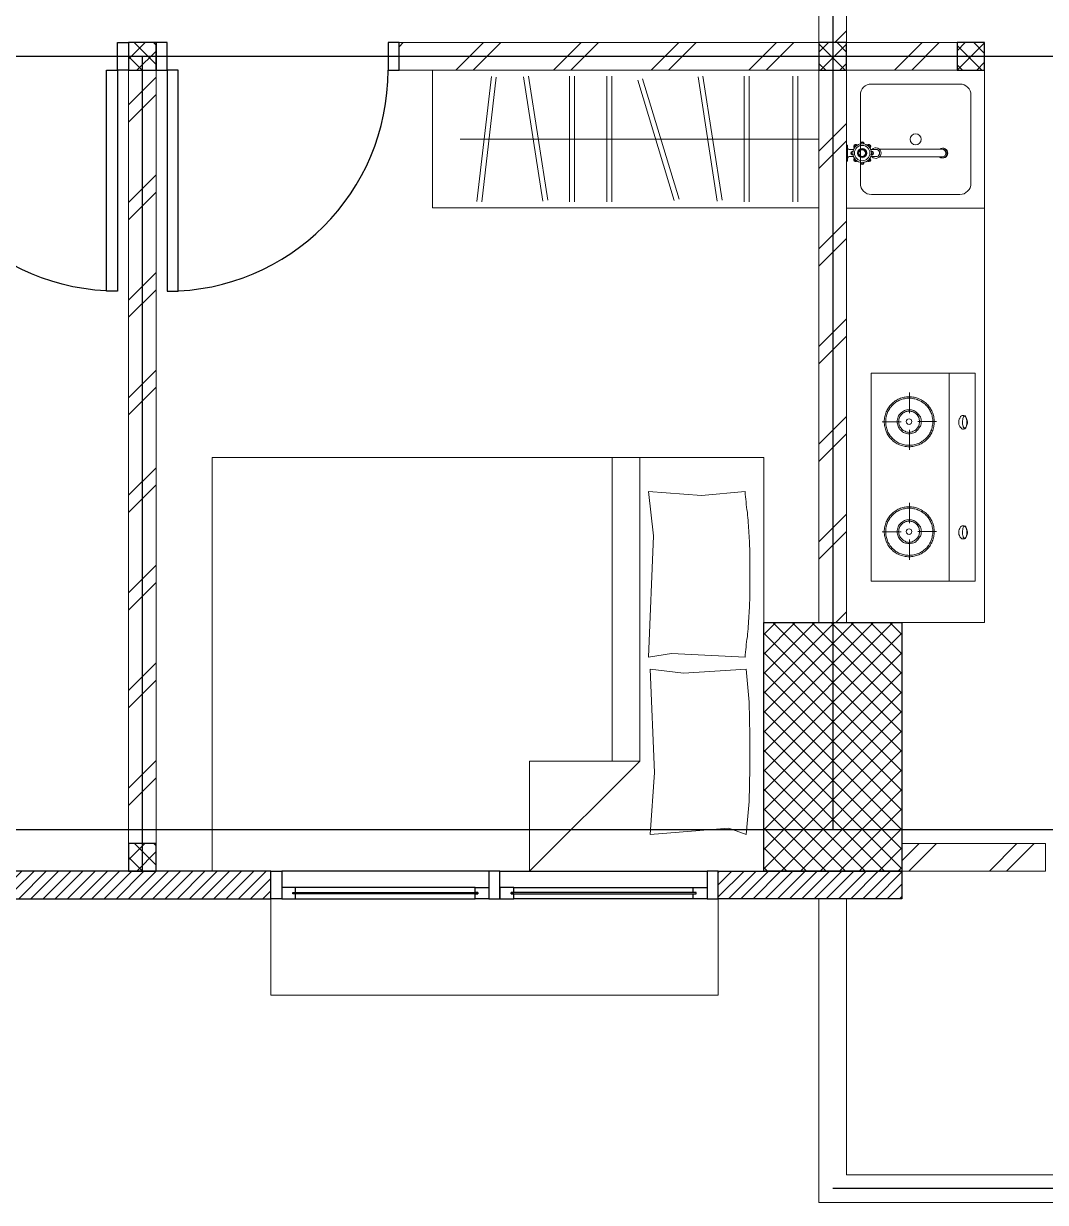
# Model space of a CAD drawing. Header units: millimetres. Extents: x -324 to 75, y -297 to 212.
# Drawn here: x -215.522 to -211.822, y 181.294 to 185.563 of the extents above; entities that cross this region are included whole.
import ezdxf

# ---------------------------------------------------------------- set-up
doc = ezdxf.new("R2010")
doc.units = ezdxf.units.MM
for name, color, linetype, lineweight in [('ars', 11, 'Continuous', 0), ('KOL', 1, 'Continuous', 30), ('KOLOM', 4, 'Continuous', 9), ('lan', 7, 'Continuous', 15), ('SANITAIR', 15, 'Continuous', 9), ('tem', 5, 'Continuous', 20)]:
    doc.layers.add(name, color=color, linetype=linetype, lineweight=lineweight)
doc.layers.add('as', color=1, linetype='Continuous', plot=False)
doc.layers.add('Kusen', color=30, linetype='Continuous')
pattern_1 = [(45, (63.4338, -0.72464), (-0.1767767, 0.1767767), []), (45, (63.4963, -0.72464), (-0.1767767, 0.1767767), [])]

# ---------------------------------------------------------------- blocks, each defined once
blk = doc.blocks.new('T. J1')
at = {"layer": 'Kusen'}
for p, q in [((-0.7188, 0.1), (-0.0688, 0.1)), ((0.7212, 0.1), (0.0712, 0.1)), ((-0.0688, 0.06), (-0.7188, 0.06)), ((0.0712, 0.06), (0.7212, 0.06)), ((-0.0188, 0), (-0.7688, 0)), ((0.0212, 0), (0.7712, 0))]:
    blk.add_line(p, q, dxfattribs=at)
for points in [[(-0.8088, 0), (-0.7688, 0), (-0.7688, 0.1), (-0.8088, 0.1)], [(-0.0188, 0), (0.0212, 0), (0.0212, 0.1), (-0.0188, 0.1)], [(0.8112, 0), (0.7712, 0), (0.7712, 0.1), (0.8112, 0.1)]]:
    blk.add_lwpolyline(points, close=True, dxfattribs=at)
for points in [[(-0.7188, 0.0775), (-0.7188, 0.06), (-0.7688, 0.06), (-0.7688, 0.1), (-0.7188, 0.1), (-0.7188, 0.0825), (-0.7288, 0.0825), (-0.7288, 0.0775), (-0.7188, 0.0775)], [(-0.0688, 0.0775), (-0.0688, 0.06), (-0.0188, 0.06), (-0.0188, 0.1), (-0.0688, 0.1), (-0.0688, 0.0825), (-0.0588, 0.0825), (-0.0588, 0.0775), (-0.0688, 0.0775)], [(0.0712, 0.0775), (0.0712, 0.06), (0.0212, 0.06), (0.0212, 0.1), (0.0712, 0.1), (0.0712, 0.0825), (0.0612, 0.0825), (0.0612, 0.0775), (0.0712, 0.0775)], [(0.7212, 0.0775), (0.7212, 0.06), (0.7712, 0.06), (0.7712, 0.1), (0.7212, 0.1), (0.7212, 0.0825), (0.7312, 0.0825), (0.7312, 0.0775), (0.7212, 0.0775)]]:
    blk.add_lwpolyline(points, dxfattribs=at)
at = {"layer": 'Kusen', "color": 141}
for points in [[(-0.7288, 0.0775), (-0.0588, 0.0775), (-0.0588, 0.0825), (-0.7288, 0.0825)], [(0.7312, 0.0775), (0.0612, 0.0775), (0.0612, 0.0825), (0.7312, 0.0825)]]:
    blk.add_lwpolyline(points, close=True, dxfattribs=at)
blk = doc.blocks.new('P.80')
at = {"layer": 'Kusen'}
for points in [[(-69.8094, -74.8368), (-69.7694, -74.8368), (-69.7694, -74.0368), (-69.8094, -74.0368)], [(-70.6094, -74.9368), (-70.5694, -74.9368), (-70.5694, -74.8368), (-70.6094, -74.8368)], [(-69.7694, -74.9368), (-69.7294, -74.9368), (-69.7294, -74.8368), (-69.7694, -74.8368)]]:
    blk.add_lwpolyline(points, close=True, dxfattribs=at)
blk.add_arc((-69.7694, -74.8368), 0.8, 90, 180, dxfattribs=at)
blk = doc.blocks.new('K 10.10')
at = {"layer": 'ars'}
h = blk.add_hatch(dxfattribs=at)
h.set_pattern_fill('_USER', color=256, scale=0.05, angle=45, double=1, pattern_type=0)
h.set_pattern_definition([(45, (0, 0), (-0.035355339, 0.035355339), []), (135, (0, 0), (-0.035355339, -0.035355339), [])])
h.paths.add_polyline_path([(1560.5383, 1380.4069), (1560.6383, 1380.4069), (1560.6383, 1380.5069), (1560.5383, 1380.5069)])
at = {"layer": 'KOL'}
blk.add_lwpolyline([(1560.5383, 1380.4069), (1560.6383, 1380.4069), (1560.6383, 1380.5069), (1560.5383, 1380.5069)], close=True, dxfattribs=at)
blk = doc.blocks.new('BED1')
at = {"color": 0, "linetype": 'Continuous'}
for points in [[(1.9976, 0), (1.9976, 1.4976), (0, 1.4976), (0, 0), (1.9976, 0)], [(1.5484, 1.0993), (1.1489, 1.0993), (1.1489, 1.4976), (1.5484, 1.0993)], [(1.9346, 1.3656), (1.9443, 1.2458), (1.9467, 1.1259), (1.9467, 1.0061), (1.9443, 0.8862), (1.9346, 0.7663), (1.707, 0.7809), (1.586, 0.7663), (1.6017, 1.1404), (1.586, 1.3656), (1.8717, 1.3426), (1.9346, 1.3656)], [(1.4492, 1.0993), (1.4492, 0)], [(1.5484, 1.0993), (1.5484, 0)], [(1.9298, 0.1235), (1.7724, 0.138), (1.5799, 0.1235), (1.5981, 0.2833), (1.5799, 0.7228), (1.6634, 0.7094), (1.9298, 0.7228)], [(1.9298, 0.1235), (1.931, 0.1332), (1.9322, 0.1429), (1.9334, 0.1513), (1.9346, 0.161), (1.9346, 0.1707), (1.9358, 0.1804), (1.937, 0.1889), (1.9383, 0.1985), (1.9383, 0.2082), (1.9395, 0.2179), (1.9407, 0.2264), (1.9407, 0.2361), (1.9419, 0.2458), (1.9419, 0.2542), (1.9431, 0.2639), (1.9431, 0.2736), (1.9443, 0.2833), (1.9443, 0.2918), (1.9455, 0.3015), (1.9455, 0.3111), (1.9455, 0.3208), (1.9467, 0.3293), (1.9467, 0.339), (1.9467, 0.3487), (1.9467, 0.3584), (1.9479, 0.3668), (1.9479, 0.3765), (1.9479, 0.3862), (1.9479, 0.3959), (1.9479, 0.4044), (1.9479, 0.414), (1.9479, 0.4237), (1.9479, 0.4334), (1.9479, 0.4419), (1.9479, 0.4516), (1.9479, 0.4613), (1.9479, 0.4709), (1.9479, 0.4794), (1.9467, 0.4891), (1.9467, 0.4988), (1.9467, 0.5085), (1.9467, 0.5169), (1.9455, 0.5266), (1.9455, 0.5363), (1.9455, 0.546), (1.9443, 0.5545), (1.9443, 0.5642), (1.9431, 0.5738), (1.9431, 0.5835), (1.9419, 0.592), (1.9419, 0.6017), (1.9407, 0.6114), (1.9407, 0.6199), (1.9395, 0.6295), (1.9383, 0.6392), (1.9383, 0.6489), (1.937, 0.6574), (1.9358, 0.6671), (1.9346, 0.6768), (1.9346, 0.6864), (1.9334, 0.6949), (1.9322, 0.7046), (1.931, 0.7143), (1.9298, 0.7228)]]:
    blk.add_lwpolyline(points, dxfattribs=at)
blk = doc.blocks.new('LEMARI1')
for points in [[(0.6998, 0.4988), (-0.6998, 0.4988)], [(-0.6998, 0), (0.6998, 0), (0.6998, 0.4988), (-0.6998, 0.4988), (-0.6998, 0)], [(-0.5387, 0.4758), (-0.4855, 0.023)], [(-0.4685, 0.0254), (-0.5206, 0.477)], [(-0.3002, 0.4746), (-0.3705, 0.0242)], [(-0.3523, 0.0218), (-0.2821, 0.4709)], [(-0.2034, 0.477), (-0.2034, 0.0218)], [(-0.1852, 0.0218), (-0.1852, 0.477)], [(-0.0678, 0.477), (-0.0678, 0.0218)], [(-0.0496, 0.0218), (-0.0496, 0.477)], [(0.1755, 0.4722), (0.0436, 0.0363)], [(0.3317, 0.4746), (0.2627, 0.0242)], [(0.2797, 0.0218), (0.3499, 0.4709)], [(0.4286, 0.477), (0.4286, 0.0218)], [(0.4467, 0.0218), (0.4467, 0.477)], [(0.6053, 0.477), (0.6053, 0.0218)], [(0.6235, 0.0218), (0.6235, 0.477)], [(0.0605, 0.0315), (0.1937, 0.4673)], [(0.6998, 0.2494), (-0.5993, 0.2494)]]:
    blk.add_lwpolyline(points)
blk = doc.blocks.new('typikal-1a')
at = {"layer": 'as'}
for p, q in [((0, 2.8), (6.2, 2.8)), ((2.5, -0.15), (2.5, 2.8))]:
    blk.add_line(p, q, dxfattribs=at)
at = {"layer": 'KOL'}
blk.add_lwpolyline([(2.035, -0.15), (2.96, -0.15), (2.96, -0.25), (2.035, -0.25)], close=True, dxfattribs=at)
at = {"layer": 'tem'}
for points in [[(0.05, 2.85), (-0.05, 2.85), (-0.05, 5.45), (0.05, 5.45)], [(1.57, 2.75), (0.05, 2.75), (0.05, 2.85), (1.57, 2.85)], [(0.05, 2.75), (-0.05, 2.75), (-0.05, 0.75), (0.05, 0.75)], [(2.45, 2.75), (2.55, 2.75), (2.55, -0.05), (2.45, -0.05)]]:
    blk.add_lwpolyline(points, close=True, dxfattribs=at)
at = {"layer": 'ars', "rotation": 180}
for name, p in [('LEMARI1', (0.7498, 2.75)), ('BED1', (2.2476, 1.3476))]:
    blk.add_blockref(name, p, dxfattribs=at)
at = {"layer": 'KOLOM', "extrusion": (0, 0, -1), "zscale": -1}
for p in [(-1560.5883, -1377.6569), (-1563.0883, -1377.6569), (-1563.0883, -1380.5569)]:
    blk.add_blockref('K 10.10', p, dxfattribs=at)
at = {"layer": 'Kusen', "xscale": -1, "rotation": 180}
for name, p in [('P.80', (72.1794, -72.0868)), ('T. J1', (1.2238, -0.15))]:
    blk.add_blockref(name, p, dxfattribs=at)
at = {"layer": 'Kusen', "rotation": 180}
blk.add_blockref('P.80', (-67.1794, -72.0868), dxfattribs=at)
blk = doc.blocks.new("k2'")
at = {"layer": 'ars'}
h = blk.add_hatch(dxfattribs=at)
h.set_pattern_fill('_USER', color=256, scale=0.05, angle=45, double=1, pattern_type=0)
h.set_pattern_definition([(45, (0, -4.95), (-0.03535534, 0.03535534), []), (135, (0, -4.95), (-0.03535534, -0.03535534), [])])
h.paths.add_polyline_path([(-0.25, -0.45), (0.25, -0.45), (0.25, 0.45), (-0.25, 0.45)])
at = {"layer": 'KOL'}
blk.add_lwpolyline([(-0.25, -0.45), (0.25, -0.45), (0.25, 0.45), (-0.25, 0.45)], close=True, dxfattribs=at)
blk = doc.blocks.new('KRAN DPR ATAS')
for p, q in [((-0.0289, 0), (0.0289, 0)), ((-0.0289, 0), (-0.0289, -0.0021)), ((0.0289, 0), (0.0289, -0.0021)), ((-0.0275, -0.0035), (0.0275, -0.0035)), ((-0.0127, -0.0092), (-0.0127, -0.0252)), ((0.0127, -0.0092), (0.0127, -0.0252)), ((-0.014, -0.1188), (-0.014, -0.3457)), ((-0.0127, -0.0877), (-0.0127, -0.1101)), ((0.0127, -0.0877), (0.0127, -0.1101)), ((0.014, -0.1188), (0.014, -0.3457))]:
    blk.add_line(p, q)
for radius in [0.0338, 0.0279, 0.0166, 0.0138, 0.0123]:
    blk.add_circle((0, -0.0564), radius)
for centre, radius, start, end in [((-0.0239, -0.0326), 0.00706, 39.002, 230.998), ((-0.0222, -0.0342), 0.00706, 58.1189, 211.8811), ((-0.0275, -0.0021), 0.00141, 180, 270), ((-0.0183, -0.0092), 0.00564, 0, 90), ((-0.0009, -0.0214), 0.00884, 254.902, 254.902), ((0, -0.0227), 0.00706, 354.002, 185.998), ((0, -0.025), 0.00706, 13.1189, 166.8811), ((0.0183, -0.0092), 0.00564, 90, 180), ((0.0239, -0.0326), 0.00706, 309.002, 140.998), ((0.0222, -0.0342), 0.00706, 328.1189, 121.8811), ((0.0275, -0.0021), 0.00141, 270, 0), ((-0.0338, -0.0564), 0.00706, 84.002, 275.998), ((-0.0315, -0.0564), 0.00706, 103.1189, 256.8811), ((-0.0239, -0.0803), 0.00706, 129.002, 320.998), ((-0.0222, -0.0787), 0.00706, 148.1189, 301.8811), ((0.0239, -0.0803), 0.00706, 219.002, 50.998), ((0.0222, -0.0787), 0.00706, 238.1189, 31.8811), ((0.0338, -0.0564), 0.00706, 264.002, 95.998), ((0.0315, -0.0564), 0.00706, 283.1189, 76.8811), ((0, -0.1058), 0.0191, 134.711, 45.289), ((0, -0.1058), 0.0134, 198.6717, 270), ((0, -0.0902), 0.00706, 174.002, 5.998), ((0, -0.0879), 0.00706, 193.1189, 346.8811), ((0, -0.1058), 0.0134, 270, 341.3283), ((0, -0.3457), 0.0178, 141.8277, 38.1723), ((0, -0.3484), 0.0178, 175.6641, 4.3359), ((0, -0.3457), 0.014, 180, 0)]:
    blk.add_arc(centre, radius, start, end)
blk = doc.blocks.new('KOMPOR')
for points in [[(0, 0.3765), (0, -0.3765)], [(0.0944, 0.3765), (0, 0.3765)], [(0.3765, 0.3765), (0.0944, 0.3765)], [(0.0944, 0.3765), (0.0944, -0.3765)], [(0.3765, -0.3765), (0.3765, 0.3765)], [(0.2373, 0.3063), (0.2373, 0.2312)], [(0.2385, 0.2906), (0.2337, 0.2906), (0.23, 0.2906), (0.2252, 0.2893), (0.2203, 0.2893), (0.2167, 0.2881), (0.2119, 0.2869), (0.2082, 0.2857), (0.2034, 0.2833), (0.1998, 0.2821), (0.1961, 0.2797), (0.1925, 0.2772), (0.1889, 0.276), (0.1852, 0.2724), (0.1816, 0.27), (0.178, 0.2676), (0.1755, 0.2639), (0.1719, 0.2615), (0.1695, 0.2579), (0.1671, 0.2542), (0.1634, 0.2506), (0.1622, 0.247), (0.1598, 0.2433), (0.1574, 0.2397), (0.1562, 0.2361), (0.1538, 0.2312), (0.1525, 0.2276), (0.1513, 0.2228), (0.1501, 0.2191), (0.1501, 0.2143), (0.1489, 0.2094), (0.1489, 0.2058), (0.1489, 0.201), (0.1489, 0.1961), (0.1489, 0.1913), (0.1501, 0.1864), (0.1501, 0.1828), (0.1513, 0.178), (0.1525, 0.1743), (0.1538, 0.1695), (0.1562, 0.1659), (0.1574, 0.161), (0.1598, 0.1574), (0.1622, 0.1538), (0.1634, 0.1501), (0.1671, 0.1465), (0.1695, 0.1429), (0.1719, 0.1404), (0.1755, 0.1368), (0.178, 0.1344), (0.1816, 0.1308), (0.1852, 0.1283), (0.1889, 0.1259), (0.1925, 0.1235), (0.1961, 0.1211), (0.1998, 0.1199), (0.2034, 0.1174), (0.2082, 0.1162), (0.2119, 0.115), (0.2167, 0.1138), (0.2203, 0.1126), (0.2252, 0.1114), (0.23, 0.1114), (0.2337, 0.1102), (0.2385, 0.1102), (0.2433, 0.1102), (0.2482, 0.1114), (0.253, 0.1114), (0.2567, 0.1126), (0.2615, 0.1138), (0.2651, 0.115), (0.27, 0.1162), (0.2736, 0.1174), (0.2785, 0.1199), (0.2821, 0.1211), (0.2857, 0.1235), (0.2893, 0.1259), (0.293, 0.1283), (0.2966, 0.1308), (0.299, 0.1344), (0.3027, 0.1368), (0.3051, 0.1404), (0.3087, 0.1429), (0.3111, 0.1465), (0.3136, 0.1501), (0.316, 0.1538), (0.3184, 0.1574), (0.3196, 0.161), (0.322, 0.1659), (0.3232, 0.1695), (0.3245, 0.1743), (0.3257, 0.178), (0.3269, 0.1828), (0.3281, 0.1864), (0.3281, 0.1913), (0.3293, 0.1961), (0.3293, 0.201), (0.3293, 0.2058), (0.3281, 0.2094), (0.3281, 0.2143), (0.3269, 0.2191), (0.3257, 0.2228), (0.3245, 0.2276), (0.3232, 0.2312), (0.322, 0.2361), (0.3196, 0.2397), (0.3184, 0.2433), (0.316, 0.247), (0.3136, 0.2506), (0.3111, 0.2542), (0.3087, 0.2579), (0.3051, 0.2615), (0.3027, 0.2639), (0.299, 0.2676), (0.2966, 0.27), (0.293, 0.2724), (0.2893, 0.276), (0.2857, 0.2772), (0.2821, 0.2797), (0.2785, 0.2821), (0.2736, 0.2833), (0.27, 0.2857), (0.2651, 0.2869), (0.2615, 0.2881), (0.2567, 0.2893), (0.253, 0.2893), (0.2482, 0.2906), (0.2433, 0.2906), (0.2385, 0.2906)], [(0.2385, 0.2857), (0.2349, 0.2857), (0.23, 0.2857), (0.2264, 0.2845), (0.2215, 0.2833), (0.2179, 0.2833), (0.2131, 0.2821), (0.2094, 0.2809), (0.2058, 0.2785), (0.2022, 0.2772), (0.1985, 0.2748), (0.1949, 0.2736), (0.1913, 0.2712), (0.1877, 0.2688), (0.1852, 0.2663), (0.1816, 0.2639), (0.1792, 0.2603), (0.1755, 0.2579), (0.1731, 0.2542), (0.1707, 0.2518), (0.1683, 0.2482), (0.1659, 0.2446), (0.1646, 0.2409), (0.1622, 0.2373), (0.161, 0.2337), (0.1586, 0.23), (0.1574, 0.2264), (0.1562, 0.2215), (0.1562, 0.2179), (0.155, 0.2131), (0.1538, 0.2094), (0.1538, 0.2046), (0.1538, 0.201), (0.1538, 0.1961), (0.1538, 0.1925), (0.155, 0.1877), (0.1562, 0.184), (0.1562, 0.1792), (0.1574, 0.1755), (0.1586, 0.1719), (0.161, 0.1671), (0.1622, 0.1634), (0.1646, 0.1598), (0.1659, 0.1562), (0.1683, 0.1525), (0.1707, 0.1501), (0.1731, 0.1465), (0.1755, 0.1441), (0.1792, 0.1404), (0.1816, 0.138), (0.1852, 0.1356), (0.1877, 0.132), (0.1913, 0.1308), (0.1949, 0.1283), (0.1985, 0.1259), (0.2022, 0.1235), (0.2058, 0.1223), (0.2094, 0.1211), (0.2131, 0.1199), (0.2179, 0.1186), (0.2215, 0.1174), (0.2264, 0.1162), (0.23, 0.1162), (0.2349, 0.1162), (0.2385, 0.1162), (0.2433, 0.1162), (0.247, 0.1162), (0.2518, 0.1162), (0.2554, 0.1174), (0.2603, 0.1186), (0.2639, 0.1199), (0.2676, 0.1211), (0.2724, 0.1223), (0.276, 0.1235), (0.2797, 0.1259), (0.2833, 0.1283), (0.2869, 0.1308), (0.2893, 0.132), (0.293, 0.1356), (0.2954, 0.138), (0.299, 0.1404), (0.3015, 0.1441), (0.3039, 0.1465), (0.3075, 0.1501), (0.3087, 0.1525), (0.3111, 0.1562), (0.3136, 0.1598), (0.316, 0.1634), (0.3172, 0.1671), (0.3184, 0.1719), (0.3196, 0.1755), (0.3208, 0.1792), (0.322, 0.184), (0.3232, 0.1877), (0.3232, 0.1925), (0.3232, 0.1961), (0.3232, 0.201), (0.3232, 0.2046), (0.3232, 0.2094), (0.3232, 0.2131), (0.322, 0.2179), (0.3208, 0.2215), (0.3196, 0.2264), (0.3184, 0.23), (0.3172, 0.2337), (0.316, 0.2373), (0.3136, 0.2409), (0.3111, 0.2446), (0.3087, 0.2482), (0.3075, 0.2518), (0.3039, 0.2542), (0.3015, 0.2579), (0.299, 0.2603), (0.2954, 0.2639), (0.293, 0.2663), (0.2893, 0.2688), (0.2869, 0.2712), (0.2833, 0.2736), (0.2797, 0.2748), (0.276, 0.2772), (0.2724, 0.2785), (0.2676, 0.2809), (0.2639, 0.2821), (0.2603, 0.2833), (0.2554, 0.2833), (0.2518, 0.2845), (0.247, 0.2857), (0.2433, 0.2857), (0.2385, 0.2857)], [(0.0436, 0.2228), (0.0472, 0.2228), (0.0496, 0.2215), (0.0533, 0.2191), (0.0545, 0.2155), (0.0557, 0.2119), (0.0581, 0.2094), (0.0593, 0.2046), (0.0593, 0.1998), (0.0593, 0.1949), (0.0593, 0.1901), (0.0569, 0.1864), (0.0557, 0.1828), (0.0533, 0.1792), (0.0508, 0.178), (0.0484, 0.1755), (0.046, 0.1743), (0.0424, 0.1743), (0.04, 0.1755), (0.0375, 0.178), (0.0339, 0.1792), (0.0327, 0.1828), (0.0315, 0.1864), (0.0291, 0.1901), (0.0278, 0.1949), (0.0278, 0.1998), (0.0291, 0.2046), (0.0303, 0.2094), (0.0315, 0.2119), (0.0339, 0.2155), (0.0351, 0.2191), (0.0375, 0.2215), (0.0412, 0.2228), (0.0436, 0.2228)], [(0.0375, 0.2215), (0.04, 0.2215), (0.04, 0.2203), (0.0424, 0.2179), (0.0436, 0.2155), (0.0448, 0.2119), (0.0448, 0.2082), (0.046, 0.2034), (0.046, 0.1998), (0.046, 0.1961), (0.046, 0.1913), (0.0448, 0.1877), (0.0436, 0.184), (0.0436, 0.1816), (0.0412, 0.178), (0.04, 0.1768), (0.0387, 0.1755), (0.0375, 0.1755), (0.0351, 0.1768), (0.0339, 0.178), (0.0327, 0.1816), (0.0315, 0.184), (0.0315, 0.1877), (0.0303, 0.1913), (0.0303, 0.1961), (0.0303, 0.1998), (0.0303, 0.2034), (0.0315, 0.2082), (0.0315, 0.2119), (0.0327, 0.2155), (0.0339, 0.2179), (0.0351, 0.2203), (0.0363, 0.2215), (0.0375, 0.2215)], [(0.2385, 0.2433), (0.2349, 0.2433), (0.23, 0.2433), (0.2264, 0.2421), (0.2215, 0.2409), (0.2179, 0.2385), (0.2143, 0.2361), (0.2119, 0.2337), (0.2082, 0.2312), (0.2058, 0.2276), (0.2034, 0.2252), (0.201, 0.2215), (0.1985, 0.2179), (0.1973, 0.2131), (0.1961, 0.2094), (0.1961, 0.2046), (0.1961, 0.201), (0.1961, 0.1961), (0.1961, 0.1925), (0.1973, 0.1877), (0.1985, 0.184), (0.201, 0.1804), (0.2034, 0.1768), (0.2058, 0.1731), (0.2082, 0.1707), (0.2119, 0.1671), (0.2143, 0.1646), (0.2179, 0.1622), (0.2215, 0.161), (0.2264, 0.1598), (0.23, 0.1586), (0.2349, 0.1574), (0.2385, 0.1574), (0.2433, 0.1574), (0.247, 0.1586), (0.2518, 0.1598), (0.2554, 0.161), (0.2591, 0.1622), (0.2627, 0.1646), (0.2663, 0.1671), (0.2688, 0.1707), (0.2724, 0.1731), (0.2748, 0.1768), (0.2772, 0.1804), (0.2785, 0.184), (0.2797, 0.1877), (0.2809, 0.1925), (0.2821, 0.1961), (0.2821, 0.201), (0.2821, 0.2046), (0.2809, 0.2094), (0.2797, 0.2131), (0.2785, 0.2179), (0.2772, 0.2215), (0.2748, 0.2252), (0.2724, 0.2276), (0.2688, 0.2312), (0.2663, 0.2337), (0.2627, 0.2361), (0.2591, 0.2385), (0.2554, 0.2409), (0.2518, 0.2421), (0.247, 0.2433), (0.2433, 0.2433), (0.2385, 0.2433)], [(0.2385, 0.2385), (0.2349, 0.2385), (0.2312, 0.2373), (0.2276, 0.2373), (0.224, 0.2361), (0.2203, 0.2337), (0.2179, 0.2324), (0.2143, 0.23), (0.2119, 0.2276), (0.2094, 0.2252), (0.207, 0.2215), (0.2058, 0.2191), (0.2034, 0.2155), (0.2022, 0.2119), (0.2022, 0.2082), (0.201, 0.2046), (0.201, 0.201), (0.201, 0.1973), (0.2022, 0.1925), (0.2022, 0.1889), (0.2034, 0.1864), (0.2058, 0.1828), (0.207, 0.1792), (0.2094, 0.1768), (0.2119, 0.1743), (0.2143, 0.1719), (0.2179, 0.1695), (0.2203, 0.1671), (0.224, 0.1659), (0.2276, 0.1646), (0.2312, 0.1634), (0.2349, 0.1634), (0.2385, 0.1622), (0.2421, 0.1634), (0.247, 0.1634), (0.2506, 0.1646), (0.253, 0.1659), (0.2567, 0.1671), (0.2603, 0.1695), (0.2627, 0.1719), (0.2651, 0.1743), (0.2676, 0.1768), (0.27, 0.1792), (0.2724, 0.1828), (0.2736, 0.1864), (0.2748, 0.1889), (0.276, 0.1925), (0.276, 0.1973), (0.2772, 0.201), (0.276, 0.2046), (0.276, 0.2082), (0.2748, 0.2119), (0.2736, 0.2155), (0.2724, 0.2191), (0.27, 0.2215), (0.2676, 0.2252), (0.2651, 0.2276), (0.2627, 0.23), (0.2603, 0.2324), (0.2567, 0.2337), (0.253, 0.2361), (0.2506, 0.2373), (0.247, 0.2373), (0.2421, 0.2385), (0.2385, 0.2385)], [(0.1404, 0.201), (0.207, 0.201)], [(0.2385, 0.2107), (0.2349, 0.2094), (0.2312, 0.2082), (0.23, 0.2046), (0.2288, 0.201), (0.23, 0.1961), (0.2312, 0.1937), (0.2349, 0.1913), (0.2385, 0.1901), (0.2433, 0.1913), (0.2458, 0.1937), (0.2482, 0.1961), (0.2494, 0.201), (0.2482, 0.2046), (0.2458, 0.2082), (0.2433, 0.2094), (0.2385, 0.2107)], [(0.2373, 0.0993), (0.2373, 0.1719)], [(0.3366, 0.1998), (0.2676, 0.1998)], [(0.2385, -0.1077), (0.2337, -0.1077), (0.23, -0.1077), (0.2252, -0.109), (0.2203, -0.109), (0.2167, -0.1102), (0.2119, -0.1114), (0.2082, -0.1126), (0.2034, -0.115), (0.1998, -0.1162), (0.1961, -0.1186), (0.1925, -0.1211), (0.1889, -0.1235), (0.1852, -0.1259), (0.1816, -0.1283), (0.178, -0.1308), (0.1755, -0.1344), (0.1719, -0.1368), (0.1695, -0.1404), (0.1671, -0.1441), (0.1634, -0.1477), (0.1622, -0.1513), (0.1598, -0.155), (0.1574, -0.1586), (0.1562, -0.1622), (0.1538, -0.1671), (0.1525, -0.1707), (0.1513, -0.1755), (0.1501, -0.1792), (0.1501, -0.184), (0.1489, -0.1889), (0.1489, -0.1925), (0.1489, -0.1973), (0.1489, -0.2022), (0.1489, -0.207), (0.1501, -0.2119), (0.1501, -0.2155), (0.1513, -0.2203), (0.1525, -0.224), (0.1538, -0.2288), (0.1562, -0.2324), (0.1574, -0.2373), (0.1598, -0.2409), (0.1622, -0.2446), (0.1634, -0.2482), (0.1671, -0.2518), (0.1695, -0.2554), (0.1719, -0.2579), (0.1755, -0.2615), (0.178, -0.2639), (0.1816, -0.2676), (0.1852, -0.27), (0.1889, -0.2724), (0.1925, -0.2748), (0.1961, -0.2772), (0.1998, -0.2785), (0.2034, -0.2809), (0.2082, -0.2821), (0.2119, -0.2833), (0.2167, -0.2845), (0.2203, -0.2857), (0.2252, -0.2869), (0.23, -0.2869), (0.2337, -0.2881), (0.2385, -0.2881), (0.2433, -0.2881), (0.2482, -0.2869), (0.253, -0.2869), (0.2567, -0.2857), (0.2615, -0.2845), (0.2651, -0.2833), (0.27, -0.2821), (0.2736, -0.2809), (0.2785, -0.2785), (0.2821, -0.2772), (0.2857, -0.2748), (0.2893, -0.2724), (0.293, -0.27), (0.2966, -0.2676), (0.299, -0.2639), (0.3027, -0.2615), (0.3051, -0.2579), (0.3087, -0.2554), (0.3111, -0.2518), (0.3136, -0.2482), (0.316, -0.2446), (0.3184, -0.2409), (0.3196, -0.2373), (0.322, -0.2324), (0.3232, -0.2288), (0.3245, -0.224), (0.3257, -0.2203), (0.3269, -0.2155), (0.3281, -0.2119), (0.3281, -0.207), (0.3293, -0.2022), (0.3293, -0.1973), (0.3293, -0.1925), (0.3281, -0.1889), (0.3281, -0.184), (0.3269, -0.1792), (0.3257, -0.1755), (0.3245, -0.1707), (0.3232, -0.1671), (0.322, -0.1622), (0.3196, -0.1586), (0.3184, -0.155), (0.316, -0.1513), (0.3136, -0.1477), (0.3111, -0.1441), (0.3087, -0.1404), (0.3051, -0.1368), (0.3027, -0.1344), (0.299, -0.1308), (0.2966, -0.1283), (0.293, -0.1259), (0.2893, -0.1235), (0.2857, -0.1211), (0.2821, -0.1186), (0.2785, -0.1162), (0.2736, -0.115), (0.27, -0.1126), (0.2651, -0.1114), (0.2615, -0.1102), (0.2567, -0.109), (0.253, -0.109), (0.2482, -0.1077), (0.2433, -0.1077), (0.2385, -0.1077)], [(0.2385, -0.1126), (0.2349, -0.1126), (0.23, -0.1126), (0.2264, -0.1138), (0.2215, -0.115), (0.2179, -0.115), (0.2131, -0.1162), (0.2094, -0.1174), (0.2058, -0.1199), (0.2022, -0.1211), (0.1985, -0.1235), (0.1949, -0.1247), (0.1913, -0.1271), (0.1877, -0.1295), (0.1852, -0.132), (0.1816, -0.1344), (0.1792, -0.138), (0.1755, -0.1404), (0.1731, -0.1441), (0.1707, -0.1465), (0.1683, -0.1501), (0.1659, -0.1538), (0.1646, -0.1574), (0.1622, -0.161), (0.161, -0.1646), (0.1586, -0.1683), (0.1574, -0.1719), (0.1562, -0.1768), (0.1562, -0.1804), (0.155, -0.1852), (0.1538, -0.1889), (0.1538, -0.1937), (0.1538, -0.1973), (0.1538, -0.2022), (0.1538, -0.2058), (0.155, -0.2107), (0.1562, -0.2143), (0.1562, -0.2191), (0.1574, -0.2228), (0.1586, -0.2264), (0.161, -0.2312), (0.1622, -0.2349), (0.1646, -0.2385), (0.1659, -0.2421), (0.1683, -0.2458), (0.1707, -0.2482), (0.1731, -0.2518), (0.1755, -0.2554), (0.1792, -0.2579), (0.1816, -0.2603), (0.1852, -0.2627), (0.1877, -0.2663), (0.1913, -0.2688), (0.1949, -0.27), (0.1985, -0.2724), (0.2022, -0.2748), (0.2058, -0.276), (0.2094, -0.2772), (0.2131, -0.2785), (0.2179, -0.2797), (0.2215, -0.2809), (0.2264, -0.2821), (0.23, -0.2821), (0.2349, -0.2821), (0.2385, -0.2833), (0.2433, -0.2821), (0.247, -0.2821), (0.2518, -0.2821), (0.2554, -0.2809), (0.2603, -0.2797), (0.2639, -0.2785), (0.2676, -0.2772), (0.2724, -0.276), (0.276, -0.2748), (0.2797, -0.2724), (0.2833, -0.27), (0.2869, -0.2688), (0.2893, -0.2663), (0.293, -0.2627), (0.2954, -0.2603), (0.299, -0.2579), (0.3015, -0.2554), (0.3039, -0.2518), (0.3075, -0.2482), (0.3087, -0.2458), (0.3111, -0.2421), (0.3136, -0.2385), (0.316, -0.2349), (0.3172, -0.2312), (0.3184, -0.2264), (0.3196, -0.2228), (0.3208, -0.2191), (0.322, -0.2143), (0.3232, -0.2107), (0.3232, -0.2058), (0.3232, -0.2022), (0.3232, -0.1973), (0.3232, -0.1937), (0.3232, -0.1889), (0.3232, -0.1852), (0.322, -0.1804), (0.3208, -0.1768), (0.3196, -0.1719), (0.3184, -0.1683), (0.3172, -0.1646), (0.316, -0.161), (0.3136, -0.1574), (0.3111, -0.1538), (0.3087, -0.1501), (0.3075, -0.1465), (0.3039, -0.1441), (0.3015, -0.1404), (0.299, -0.138), (0.2954, -0.1344), (0.293, -0.132), (0.2893, -0.1295), (0.2869, -0.1271), (0.2833, -0.1247), (0.2797, -0.1235), (0.276, -0.1211), (0.2724, -0.1199), (0.2676, -0.1174), (0.2639, -0.1162), (0.2603, -0.115), (0.2554, -0.115), (0.2518, -0.1138), (0.247, -0.1126), (0.2433, -0.1126), (0.2385, -0.1126)], [(0.2373, -0.0932), (0.2373, -0.1671)], [(0.2385, -0.155), (0.2349, -0.155), (0.23, -0.155), (0.2264, -0.1562), (0.2215, -0.1574), (0.2179, -0.1598), (0.2143, -0.1622), (0.2119, -0.1646), (0.2082, -0.1671), (0.2058, -0.1707), (0.2034, -0.1731), (0.201, -0.1768), (0.1985, -0.1804), (0.1973, -0.1852), (0.1961, -0.1889), (0.1961, -0.1937), (0.1961, -0.1973), (0.1961, -0.2022), (0.1961, -0.207), (0.1973, -0.2107), (0.1985, -0.2143), (0.201, -0.2179), (0.2034, -0.2215), (0.2058, -0.2252), (0.2082, -0.2288), (0.2119, -0.2312), (0.2143, -0.2337), (0.2179, -0.2361), (0.2215, -0.2373), (0.2264, -0.2385), (0.23, -0.2397), (0.2349, -0.2409), (0.2385, -0.2409), (0.2433, -0.2409), (0.247, -0.2397), (0.2518, -0.2385), (0.2554, -0.2373), (0.2591, -0.2361), (0.2627, -0.2337), (0.2663, -0.2312), (0.2688, -0.2288), (0.2724, -0.2252), (0.2748, -0.2215), (0.2772, -0.2179), (0.2785, -0.2143), (0.2797, -0.2107), (0.2809, -0.207), (0.2821, -0.2022), (0.2821, -0.1973), (0.2821, -0.1937), (0.2809, -0.1889), (0.2797, -0.1852), (0.2785, -0.1804), (0.2772, -0.1768), (0.2748, -0.1731), (0.2724, -0.1707), (0.2688, -0.1671), (0.2663, -0.1646), (0.2627, -0.1622), (0.2591, -0.1598), (0.2554, -0.1574), (0.2518, -0.1562), (0.247, -0.155), (0.2433, -0.155), (0.2385, -0.155)], [(0.2385, -0.1598), (0.2349, -0.1598), (0.2312, -0.161), (0.2276, -0.161), (0.224, -0.1622), (0.2203, -0.1646), (0.2179, -0.1659), (0.2143, -0.1683), (0.2119, -0.1707), (0.2094, -0.1731), (0.207, -0.1768), (0.2058, -0.1792), (0.2034, -0.1828), (0.2022, -0.1864), (0.2022, -0.1901), (0.201, -0.1937), (0.201, -0.1973), (0.201, -0.2022), (0.2022, -0.2058), (0.2022, -0.2094), (0.2034, -0.2131), (0.2058, -0.2155), (0.207, -0.2191), (0.2094, -0.2215), (0.2119, -0.224), (0.2143, -0.2264), (0.2179, -0.2288), (0.2203, -0.2312), (0.224, -0.2324), (0.2276, -0.2337), (0.2312, -0.2349), (0.2349, -0.2349), (0.2385, -0.2361), (0.2421, -0.2349), (0.247, -0.2349), (0.2506, -0.2337), (0.253, -0.2324), (0.2567, -0.2312), (0.2603, -0.2288), (0.2627, -0.2264), (0.2651, -0.224), (0.2676, -0.2215), (0.27, -0.2191), (0.2724, -0.2155), (0.2736, -0.2131), (0.2748, -0.2094), (0.276, -0.2058), (0.276, -0.2022), (0.2772, -0.1973), (0.276, -0.1937), (0.276, -0.1901), (0.2748, -0.1864), (0.2736, -0.1828), (0.2724, -0.1792), (0.27, -0.1768), (0.2676, -0.1731), (0.2651, -0.1707), (0.2627, -0.1683), (0.2603, -0.1659), (0.2567, -0.1646), (0.253, -0.1622), (0.2506, -0.161), (0.247, -0.161), (0.2421, -0.1598), (0.2385, -0.1598)], [(0.0436, -0.1768), (0.0472, -0.1768), (0.0496, -0.178), (0.0533, -0.1804), (0.0545, -0.1828), (0.0557, -0.1864), (0.0581, -0.1901), (0.0593, -0.1949), (0.0593, -0.1985), (0.0593, -0.2034), (0.0593, -0.2082), (0.0569, -0.2119), (0.0557, -0.2167), (0.0533, -0.2191), (0.0508, -0.2215), (0.0484, -0.224), (0.046, -0.224), (0.0424, -0.224), (0.04, -0.224), (0.0375, -0.2215), (0.0339, -0.2191), (0.0327, -0.2167), (0.0315, -0.2119), (0.0291, -0.2082), (0.0278, -0.2034), (0.0278, -0.1985), (0.0291, -0.1949), (0.0303, -0.1901), (0.0315, -0.1864), (0.0339, -0.1828), (0.0351, -0.1804), (0.0375, -0.178), (0.0412, -0.1768), (0.0436, -0.1768)], [(0.0375, -0.1768), (0.04, -0.178), (0.04, -0.1792), (0.0424, -0.1804), (0.0436, -0.1828), (0.0448, -0.1864), (0.0448, -0.1901), (0.046, -0.1949), (0.046, -0.1985), (0.046, -0.2034), (0.046, -0.2082), (0.0448, -0.2107), (0.0436, -0.2155), (0.0436, -0.2179), (0.0412, -0.2203), (0.04, -0.2228), (0.0387, -0.2228), (0.0375, -0.2228), (0.0351, -0.2228), (0.0339, -0.2203), (0.0327, -0.2179), (0.0315, -0.2155), (0.0315, -0.2107), (0.0303, -0.2082), (0.0303, -0.2034), (0.0303, -0.1985), (0.0303, -0.1949), (0.0315, -0.1901), (0.0315, -0.1864), (0.0327, -0.1828), (0.0339, -0.1804), (0.0351, -0.1792), (0.0363, -0.178), (0.0375, -0.1768)], [(0.1404, -0.1973), (0.207, -0.1973)], [(0.2385, -0.1877), (0.2349, -0.1889), (0.2312, -0.1901), (0.23, -0.1937), (0.2288, -0.1973), (0.23, -0.2022), (0.2312, -0.2046), (0.2349, -0.207), (0.2385, -0.2082), (0.2433, -0.207), (0.2458, -0.2046), (0.2482, -0.2022), (0.2494, -0.1973), (0.2482, -0.1937), (0.2458, -0.1901), (0.2433, -0.1889), (0.2385, -0.1877)], [(0.3366, -0.1985), (0.2676, -0.1985)], [(0.2373, -0.299), (0.2373, -0.2264)], [(0.0944, -0.3765), (0, -0.3765)], [(0.0944, -0.3765), (0.3765, -0.3765)]]:
    blk.add_lwpolyline(points)
blk = doc.blocks.new('A-4')
at = {"layer": 'ars'}
h = blk.add_hatch(dxfattribs=at)
h.set_pattern_fill('TEMBOK', color=256, scale=0.25)
h.set_pattern_definition([(45, (73.3338, -4.82464), (-0.1767767, 0.1767767), []), (45, (73.3963, -4.82464), (-0.1767767, 0.1767767), [])])
h.paths.add_polyline_path([(30.95, 47.1), (31.05, 47.1), (31.05, 46), (30.95, 46)])
h = blk.add_hatch(dxfattribs=at)
h.set_pattern_fill('TEMBOK', color=256, scale=0.25)
h.set_pattern_definition(pattern_1)
h.paths.add_polyline_path([(30.95, 46), (29.43, 46), (29.43, 45.9), (30.95, 45.9)])
h = blk.add_hatch(dxfattribs=at)
h.set_pattern_fill('TEMBOK', color=256, scale=0.25)
h.set_pattern_definition([(45, (74.2138, -0.72464), (-0.1767767, 0.1767767), []), (45, (74.2763, -0.72464), (-0.1767767, 0.1767767), [])])
h.paths.add_polyline_path([(31.45, 46), (31.05, 46), (31.05, 45.9), (31.45, 45.9)])
h = blk.add_hatch(dxfattribs=at)
h.set_pattern_fill('TEMBOK', color=256, scale=0.25)
h.set_pattern_definition(pattern_1)
h.paths.add_polyline_path([(28.45, 45.9), (28.55, 45.9), (28.55, 43.1), (28.45, 43.1)])
h = blk.add_hatch(dxfattribs=at)
h.set_pattern_fill('TEMBOK', color=256, scale=0.25)
h.set_pattern_definition([(45, (73.3338, -1.62464), (-0.1767767, 0.1767767), []), (45, (73.3963, -1.62464), (-0.1767767, 0.1767767), [])])
h.paths.add_polyline_path([(30.95, 45.9), (31.05, 45.9), (31.05, 43.9), (30.95, 43.9)])
h = blk.add_hatch(dxfattribs=at)
h.set_pattern_fill('TEMBOK', color=256, scale=0.25)
h.set_pattern_definition([(45, (67.1328, -3.62464), (-0.1767767, 0.1767767), []), (45, (67.1953, -3.62464), (-0.1767767, 0.1767767), [])])
h.paths.add_polyline_path([(31.25, 43.1), (31.77, 43.1), (31.77, 43), (31.25, 43)])
h = blk.add_hatch(dxfattribs=at)
h.set_pattern_fill('ANSI31', color=256, scale=0.25, angle=180, style=0)
h.set_pattern_definition([(225, (-516.67873, 383.079584), (0.0220970869, -0.0220970869), [])])
h.paths.add_polyline_path([(28.965, 43), (28.04, 43), (28.04, 42.9), (28.965, 42.9)])
h = blk.add_hatch(dxfattribs=at)
h.set_pattern_fill('ANSI31', color=256, scale=0.25, angle=180, style=0)
h.set_pattern_definition([(225, (-454.84373, 383.079584), (0.0220970869, -0.0220970869), [])])
h.paths.add_polyline_path([(30.585, 43), (31.25, 43), (31.25, 42.9), (30.585, 42.9)])
at = {"layer": 'as'}
for p, q in [((31, 56.25), (31, 43.15)), ((37.2, 45.95), (31, 45.95)), ((-37.2, 43.15), (37.2, 43.15)), ((32.6, 41.85), (31, 41.85))]:
    blk.add_line(p, q, dxfattribs=at)
at = {"layer": 'KOL'}
blk.add_lwpolyline([(30.585, 43), (31.25, 43), (31.25, 42.9), (30.585, 42.9)], close=True, dxfattribs=at)
at = {"layer": 'lan'}
for p, q in [((28.965, 42.9), (28.965, 42.55)), ((30.585, 42.9), (30.585, 42.55)), ((30.95, 42.9), (30.95, 41.8)), ((31.05, 42.9), (31.05, 41.9)), ((28.965, 42.55), (30.585, 42.55)), ((32.55, 41.9), (31.05, 41.9)), ((32.65, 41.8), (30.95, 41.8))]:
    blk.add_line(p, q, dxfattribs=at)
at = {"layer": 'SANITAIR'}
blk.add_lwpolyline([(31.55, 45.9), (31.05, 45.9), (31.05, 45.4), (31.55, 45.4)], close=True, dxfattribs=at)
blk.add_lwpolyline([(31.1401, 45.45), (31.4601, 45.45, 0.414214), (31.5001, 45.49), (31.5001, 45.81, 0.414214), (31.4601, 45.85), (31.1401, 45.85, 0.414214), (31.1001, 45.81), (31.1001, 45.49, 0.414214)], format="xyb", close=True, dxfattribs=at)
blk.add_circle((31.3001, 45.65), 0.02, dxfattribs=at)
at = {"layer": 'tem'}
for p, q in [((31.55, 45.9), (31.55, 43.9)), ((31.55, 43.9), (31.25, 43.9))]:
    blk.add_line(p, q, dxfattribs=at)
for points in [[(31.05, 45.9), (31.45, 45.9), (31.45, 46), (31.05, 46)], [(31.77, 43.1), (31.25, 43.1), (31.25, 43), (31.77, 43)]]:
    blk.add_lwpolyline(points, close=True, dxfattribs=at)
at = {"layer": 'KOL', "xscale": -1, "rotation": 180}
blk.add_blockref("k2'", (31, 43.45), dxfattribs=at)
at = {"layer": 'KOLOM', "extrusion": (0, 0, -1), "xscale": -1, "zscale": -1}
blk.add_blockref('K 10.10', (1529.0883, -1334.5069), dxfattribs=at)
at = {"layer": 'lan', "xscale": -1}
blk.add_blockref('typikal-1a', (31, 43.15), dxfattribs=at)
at = {"layer": 'SANITAIR', "extrusion": (0, 0, -1), "zscale": -1, "rotation": 270}
blk.add_blockref('KRAN DPR ATAS', (-31.0501, 45.6), dxfattribs=at)
at = {"layer": 'SANITAIR', "xscale": -1}
blk.add_blockref('KOMPOR', (31.5156, 44.4265), dxfattribs=at)

msp = doc.modelspace()

# ---------------------------------------------------------------- block references
msp.add_blockref('A-4', (-243.5919, 139.4939))

doc.saveas('drawing.dxf')
